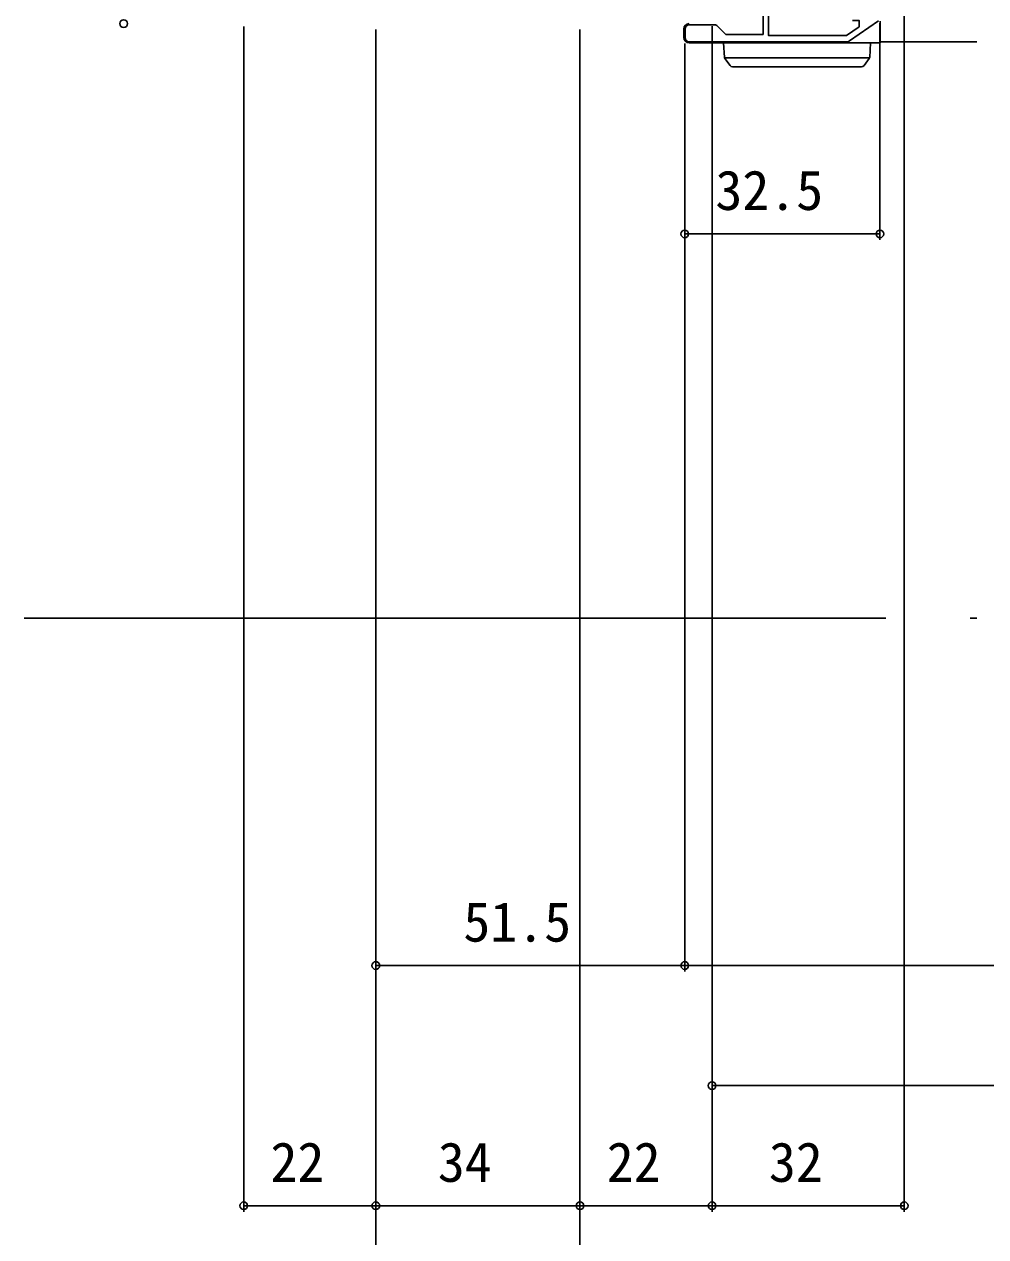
# Model space of a CAD drawing. Units: millimetres, scale not verified. Extents: x -525 to 525, y -783 to 778.
# Drawn here: x 1.5 to 161.6, y -515.7 to -313.8 of the extents above; entities that cross this region are included whole.
import ezdxf
from ezdxf.enums import TextEntityAlignment as Align

# ---------------------------------------------------------------- set-up
doc = ezdxf.new("R2010")
doc.units = ezdxf.units.MM
doc.header["$LTSCALE"] = 4
for name, color, linetype in [('0-2_YKK_11', 7, 'Continuous'), ('0-3_YKK_12', 2, 'Continuous'), ('0-4_YKK_13', 4, 'Continuous'), ('0-6_YKK_D', 6, 'Continuous'), ('0-8_YSS_K', 3, 'Continuous')]:
    doc.layers.add(name, color=color, linetype=linetype)
doc.styles.add('ＭＳ ゴシック', font='')
doc.styles.get('ＭＳ ゴシック').set_extended_font_data('MS Gothic')

msp = doc.modelspace()

# ---------------------------------------------------------------- linework, layer by layer
at = {"layer": '0-2_YKK_11'}
for p, q in [((111.553, -314.585), (111.553, -315.985)), ((116.463, -313.885), (112.253, -313.885)), ((138.934, -316.559), (143.754, -313.194)), ((112.253, -316.685), (138.533, -316.685))]:
    msp.add_line(p, q, dxfattribs=at)
for points in [[(141.954, -308.567), (142.205, -308.778), (142.524, -308.693), (142.794, -309.161), (142.217, -309.738), (142.319, -309.985), (142.953, -309.985), (142.953, -312.185), (139.153, -312.185), (139.153, -309.185), (138.853, -308.885), (138.7, -308.556), (139.153, -308.016), (139.153, -303.185), (137.826, -303.185), (137.653, -303.285), (137.48, -303.385), (126.226, -303.385), (126.053, -303.285), (125.88, -303.185), (124.553, -303.185), (124.553, -315.485), (118.353, -315.485), (116.958, -314.09)], [(138.438, -315.685), (125.453, -315.685), (125.453, -304.385), (138.253, -304.385), (138.253, -307.689), (138.01, -307.978)], [(139.453, -313.185), (140.553, -313.185), (140.553, -314.209), (138.438, -315.685)]]:
    msp.add_lwpolyline(points, dxfattribs=at)
for centre, start, end in [((112.253, -314.585), 90.00001, 179.99999), ((116.463, -314.585), 45.00004, 90.00003), ((112.253, -315.985), 180.00001, 269.99999), ((138.533, -315.985), 269.99992, 304.91935)]:
    msp.add_arc(centre, 0.7, start, end, dxfattribs=at)
at = {"layer": '0-3_YKK_12'}
msp.add_line((144.053, -316.685), (160.128, -316.685), dxfattribs=at)
at = {"layer": '0-4_YKK_13'}
for p, q in [((111.353, -314.585), (111.353, -315.985)), ((144.053, -316.725), (144.053, -313.285)), ((112.253, -316.885), (138.572, -316.885)), ((138.572, -316.885), (144.053, -316.885)), ((144.053, -316.885), (144.053, -316.725)), ((118.119, -319.388), (142.287, -319.388)), ((118.169, -319.475), (118.158, -319.459)), ((119.048, -320.68), (118.169, -319.475)), ((140.954, -320.885), (140.55, -320.885)), ((142.236, -319.475), (141.358, -320.68)), ((142.248, -319.459), (142.236, -319.475))]:
    msp.add_line(p, q, dxfattribs=at)
for points in [[(118.101, -319.3), (117.953, -316.885), (118.951, -316.885), (141.455, -316.885), (142.453, -316.885), (142.305, -319.3)], [(140.55, -320.885), (119.856, -320.885), (119.452, -320.885)]]:
    msp.add_lwpolyline(points, dxfattribs=at)
for centre, radius, start, end in [((112.253, -314.585), 0.9, 90, 180), ((112.253, -315.985), 0.9, 180, 270), ((118.4, -319.282), 0.3, 183.5, 216.09486), ((119.452, -320.385), 0.5, 216.09486, 270), ((140.954, -320.385), 0.5, 270, 323.90514), ((142.006, -319.282), 0.3, 323.90514, 356.5)]:
    msp.add_arc(centre, radius, start, end, dxfattribs=at)
at = {"layer": '0-6_YKK_D'}
for p, q in [((148.053, -283.185), (148.053, -511.497)), ((38.053, -314.185), (38.053, -511.497)), ((60.05, -314.685), (60.05, -511.497)), ((60.05, -314.685), (60.05, -531.497)), ((60.05, -314.685), (60.05, -511.497)), ((60.05, -314.685), (60.05, -471.497)), ((94.05, -314.685), (94.05, -551.497)), ((94.05, -314.685), (94.05, -511.497)), ((94.05, -314.685), (94.05, -511.497)), ((116.053, -314.086), (116.053, -511.497)), ((116.053, -314.086), (116.053, -511.497)), ((116.053, -314.086), (116.053, -491.497)), ((144, -313.62), (144, -349.685)), ((111.5, -316.985), (111.5, -471.497)), ((111.5, -316.985), (111.5, -349.685)), ((111.5, -316.985), (111.5, -471.497)), ((111.5, -348.685), (144, -348.685)), ((60.05, -470.497), (111.5, -470.497)), ((361.5, -470.497), (111.5, -470.497)), ((357, -490.497), (116.053, -490.497)), ((60.05, -510.497), (38.053, -510.497)), ((94.05, -510.497), (60.05, -510.497)), ((116.053, -510.497), (94.05, -510.497)), ((148.053, -510.497), (116.053, -510.497))]:
    msp.add_line(p, q, dxfattribs=at)
for centre in [(18.053, -313.685), (111.5, -348.685), (144, -348.685), (60.05, -470.497), (111.5, -470.497), (111.5, -470.497), (116.053, -490.497), (38.053, -510.497), (60.05, -510.497), (60.05, -510.497), (94.05, -510.497), (94.05, -510.497), (116.053, -510.497), (116.053, -510.497), (148.053, -510.497)]:
    msp.add_circle(centre, 0.637, dxfattribs=at)
at = {"layer": '0-8_YSS_K'}
for p, q in [((145.011, -412.685), (1.5, -412.685)), ((160.128, -412.685), (159.009, -412.685))]:
    msp.add_line(p, q, dxfattribs=at)

# ---------------------------------------------------------------- texts
at = {"layer": '0-6_YKK_D', "style": 'ＭＳ ゴシック'}
for s, p in [('32.5', (116.602, -346.685)), ('51.5', (74.627, -468.497)), ('22', (42.506, -508.497)), ('34', (70.377, -508.497)), ('22', (98.506, -508.497)), ('32', (125.508, -508.497))]:
    msp.add_text(s, height=6.598, dxfattribs=at).set_placement(p, align=Align.BOTTOM_LEFT)

doc.saveas('drawing.dxf')
